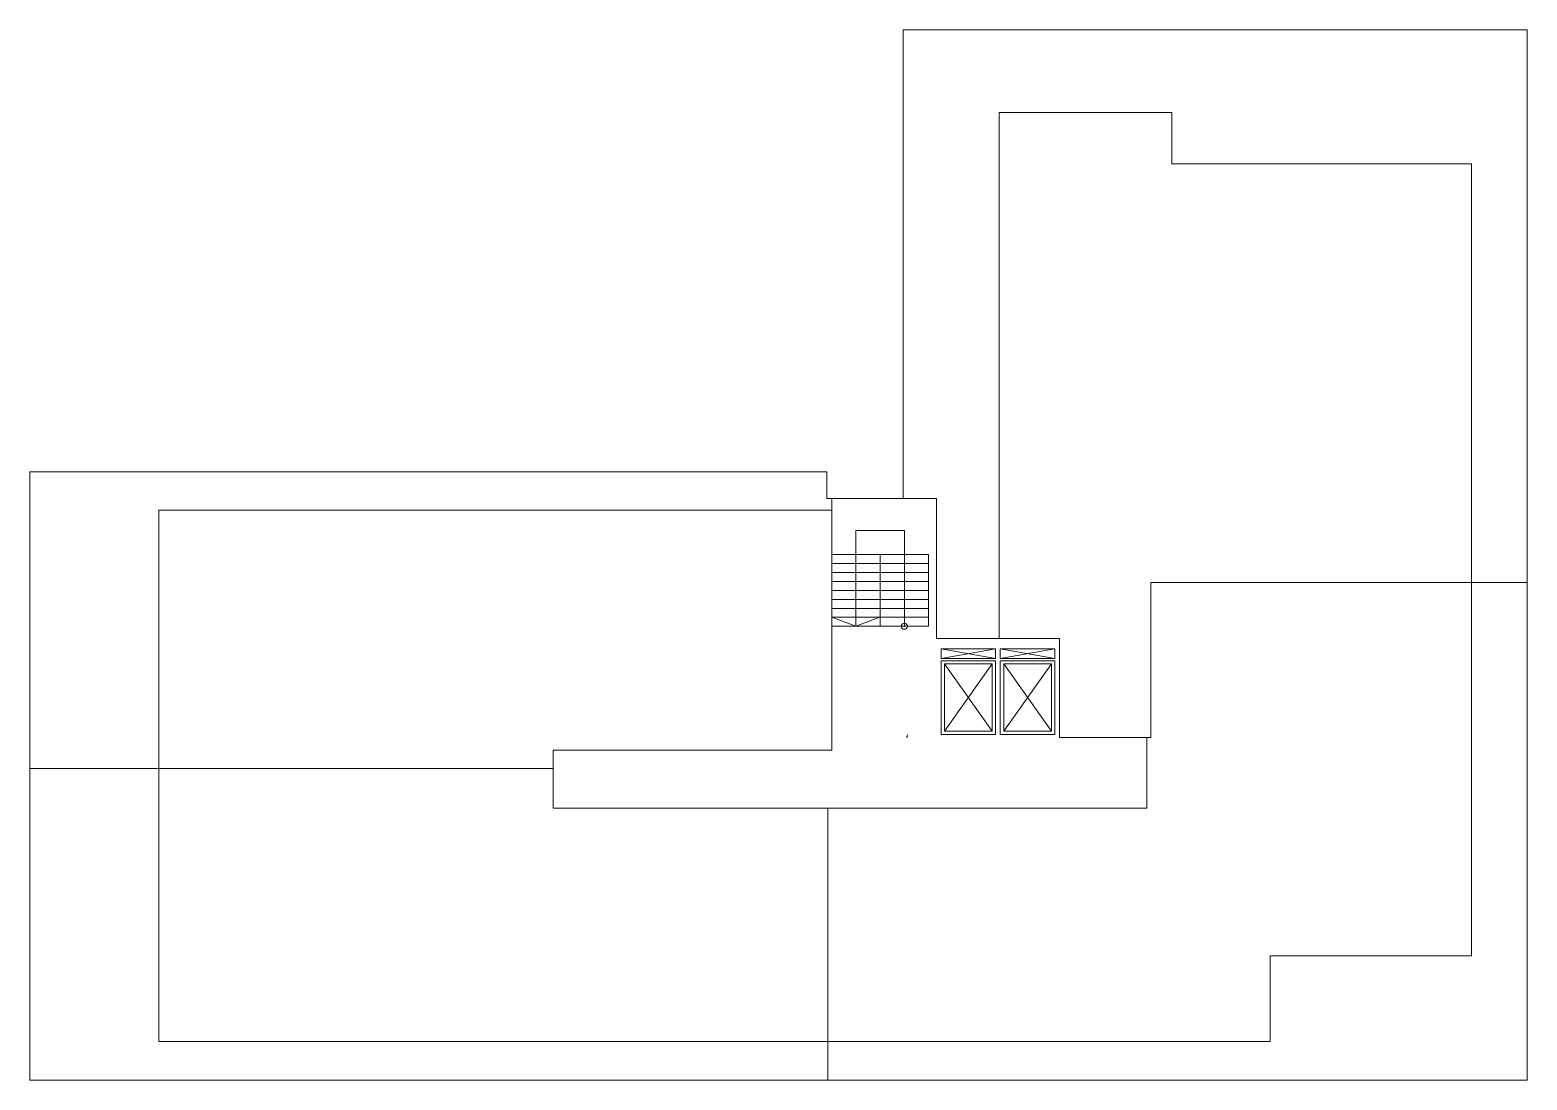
# Model space of a CAD drawing. Header units: metres. Extents: x -2198 to 2483, y -1778 to 1504.
import ezdxf

# ---------------------------------------------------------------- set-up
doc = ezdxf.new("R2010")
doc.units = ezdxf.units.M
for name, color, linetype, lineweight, true_color in [('kufiri i objektit', 7, 'Continuous', 0, 0xb36d4d), ('PDF_2D Drafting - General', 7, 'Continuous', 0, 0x7f7f7f), ('PDF_Muret', 7, 'Continuous', 0, 0x7f7f7f)]:
    doc.layers.add(name, color=color, linetype=linetype, lineweight=lineweight, true_color=true_color)
doc.layers.add('ndarjet-njesite', color=1, linetype='Continuous', lineweight=0)
doc.layers.add('PDF_Geometry', color=7, linetype='Continuous', lineweight=0)

msp = doc.modelspace()

# ---------------------------------------------------------------- hatches: boundary and pattern name
at = {"layer": 'PDF_Muret', "true_color": 0xffffff, "transparency": 33554559}
msp.add_hatch(color=7, dxfattribs=at).paths.add_polyline_path([(542.5, -707.5), (542.5, -701.5), (543.7, -701.5), (543.7, -697.5), (545.7, -697.5), (545.7, -707.5)])

# ---------------------------------------------------------------- linework, layer by layer
at = {"layer": 'kufiri i objektit', "lineweight": 5}
msp.add_lwpolyline([(293.9, 39.3), (293.9, 122.7), (-2197.9, 122.7), (-2197.9, -1778), (2482.6, -1778), (2482.6, 1504), (532.4, 1504), (532.4, 39.3)], close=True, dxfattribs=at)
at = {"layer": 'ndarjet-njesite'}
for points in [[(2309, 1085.5), (2309, -210.6), (2309, -223.1), (1319, -223.1), (1306.5, -223.1), (1306.5, -707.4), (1021.1, -707.4), (1021.1, -397.5), (832, -397.5), (832, 1246.4), (1372.5, 1246.4), (1372.4, 1085.5), (2309, 1085.5)], [(308.9, 2.7), (308.9, -747.4), (-561.7, -747.4), (-561.7, -804.6), (-1794.7, -804.6), (-1794.7, -792.1), (-1794.7, 2.7)], [(-561.7, -928.1), (-561.7, -747.4), (308.9, -747.4), (308.9, 39.3), (636.1, 39.3), (636.1, -397.5), (832, -397.5), (1021.1, -397.5), (1021.1, -707.4), (1294, -707.4), (1294, -928.1), (-561.7, -928.1)], [(296.4, -928.1), (1294, -928.1), (1294, -707.4), (1306.5, -707.4), (1306.5, -235.6), (1306.4, -223.1), (2309, -223.1), (2309, -235.6), (2309, -1389.7), (1863.7, -1389.6), (1679.6, -1389.6), (1679.6, -1657.8), (308.9, -1657.8), (296.4, -1657.8), (296.4, -928.1)], [(-561.7, -804.6), (-561.7, -817.1), (-561.7, -928.1), (296.4, -928.1), (296.4, -1657.8), (-1794.7, -1657.8), (-1794.7, -804.6), (-561.7, -804.6)]]:
    msp.add_lwpolyline(points, close=True, dxfattribs=at)
for points in [[(2309, -223.1), (2482.6, -223.1)], [(-1794.7, -804.6), (-2197.9, -804.6)], [(296.4, -1657.8), (296.4, -1778)]]:
    msp.add_lwpolyline(points, dxfattribs=at)
at = {"layer": 'PDF_2D Drafting - General', "lineweight": 9}
msp.add_lwpolyline([(1046.1, -707.5), (1033.6, -707.4)], dxfattribs=at)
at = {"layer": 'PDF_Geometry', "lineweight": 9}
for points in [[(536.1, -60.7), (383.9, -60.7)], [(383.9, -60.7), (383.9, -359.7)], [(536.1, -135.7), (536.1, -60.7)], [(308.9, -163.7), (308.9, -135.7)], [(308.9, -135.7), (460, -135.7)], [(460, -163.7), (460, -135.7)], [(460, -135.7), (611.1, -135.7)], [(460, -135.7), (460, -163.7)], [(536.1, -359.7), (536.1, -135.7)], [(611.1, -135.7), (611.1, -163.7)], [(460, -163.7), (308.9, -163.7)], [(308.9, -191.7), (308.9, -163.7)], [(308.9, -163.7), (460, -163.7)], [(611.1, -163.7), (460, -163.7)], [(460, -191.7), (460, -163.7)], [(460, -163.7), (611.1, -163.7)], [(460, -163.7), (460, -191.7)], [(611.1, -163.7), (611.1, -191.7)], [(460, -191.7), (308.9, -191.7)], [(308.9, -219.7), (308.9, -191.7)], [(308.9, -191.7), (460, -191.7)], [(460, -219.7), (308.9, -219.7)], [(611.1, -191.7), (460, -191.7)], [(460, -219.7), (460, -191.7)], [(460, -191.7), (611.1, -191.7)], [(460, -191.7), (460, -219.7)], [(611.1, -219.7), (460, -219.7)], [(460, -247.7), (460, -219.7)], [(460, -219.7), (611.1, -219.7)], [(611.1, -191.7), (611.1, -219.7)], [(611.1, -219.7), (611.1, -247.7)], [(308.9, -275.7), (308.9, -247.7)], [(308.9, -247.7), (460, -247.7)], [(460, -275.7), (308.9, -275.7)], [(308.9, -303.7), (308.9, -275.7)], [(308.9, -275.7), (460, -275.7)], [(611.1, -247.7), (460, -247.7)], [(460, -275.7), (460, -247.7)], [(460, -247.7), (611.1, -247.7)], [(460, -247.7), (460, -275.7)], [(611.1, -275.7), (460, -275.7)], [(460, -303.7), (460, -275.7)], [(460, -275.7), (611.1, -275.7)], [(460, -275.7), (460, -303.7)], [(611.1, -247.7), (611.1, -275.7)], [(611.1, -275.7), (611.1, -303.7)], [(460, -303.7), (308.9, -303.7)], [(308.9, -331.7), (308.9, -303.7)], [(308.9, -303.7), (460, -303.7)], [(611.1, -303.7), (460, -303.7)], [(460, -331.7), (460, -303.7)], [(460, -303.7), (611.1, -303.7)], [(460, -303.7), (460, -331.7)], [(611.1, -303.7), (611.1, -331.7)], [(460, -331.7), (308.9, -331.7)], [(308.9, -359.7), (308.9, -331.7)], [(308.9, -331.7), (460, -331.7)], [(458.9, -331.7), (308.9, -331.7)], [(308.9, -331.7), (383.9, -359.7)], [(460, -359.7), (308.9, -359.7)], [(383.9, -359.7), (458.9, -331.7)], [(611.1, -331.7), (460, -331.7)], [(460, -359.7), (460, -331.7)], [(460, -331.7), (611.1, -331.7)], [(460, -331.7), (460, -359.7)], [(611.1, -359.7), (460, -359.7)], [(611.1, -331.7), (611.1, -359.7)], [(651.1, -430), (651.1, -460)], [(820.6, -430), (651.1, -430)], [(651.1, -430), (820.6, -460)], [(651.1, -460), (820.6, -430)], [(651.1, -460), (820.6, -460)], [(820.6, -467.5), (651.1, -467.5)], [(651.1, -467.5), (651.1, -697.5)], [(820.6, -460), (820.6, -430)], [(820.6, -697.5), (820.6, -467.5)], [(835.3, -430), (835.3, -460)], [(1006.1, -430), (835.3, -430)], [(835.3, -430), (1006.1, -460)], [(835.3, -460), (1006.1, -430)], [(835.3, -460), (1006.1, -460)], [(1006.1, -467.5), (835.3, -467.5)], [(835.3, -467.5), (835.3, -697.5)], [(1006.1, -460), (1006.1, -430)], [(1006.1, -697.5), (1006.1, -467.5)], [(810.6, -687.5), (661.1, -477.5)], [(810.6, -477.5), (661.1, -687.5)], [(810.6, -477.5), (661.1, -477.5)], [(661.1, -477.5), (661.1, -687.5)], [(810.6, -687.5), (810.6, -477.5)], [(996.1, -687.5), (846.6, -477.5)], [(996.1, -477.5), (846.6, -687.5)], [(996.1, -477.5), (846.6, -477.5)], [(846.6, -477.5), (846.6, -687.5)], [(996.1, -687.5), (996.1, -477.5)], [(651.1, -697.5), (820.6, -697.5)], [(661.1, -687.5), (810.6, -687.5)], [(835.3, -697.5), (1006.1, -697.5)], [(846.6, -687.5), (996.1, -687.5)]]:
    msp.add_lwpolyline(points, dxfattribs=at)
msp.add_circle((536.1, -359.7), 9.54, dxfattribs=at)

doc.saveas('drawing.dxf')
